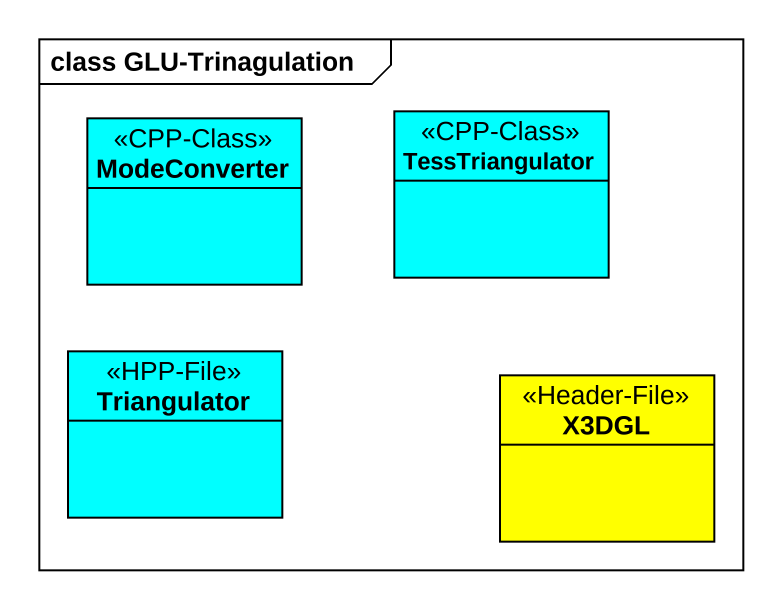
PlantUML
@startuml
mainframe class GLU-Trinagulation
hide circle
hide empty members
class ModeConverter <<CPP-Class>> #00FFFF
class TessTriangulator <<CPP-Class>> #00FFFF
class Triangulator <<HPP-File>> #00FFFF
class X3DGL <<Header-File>> #FFFF00
@enduml
